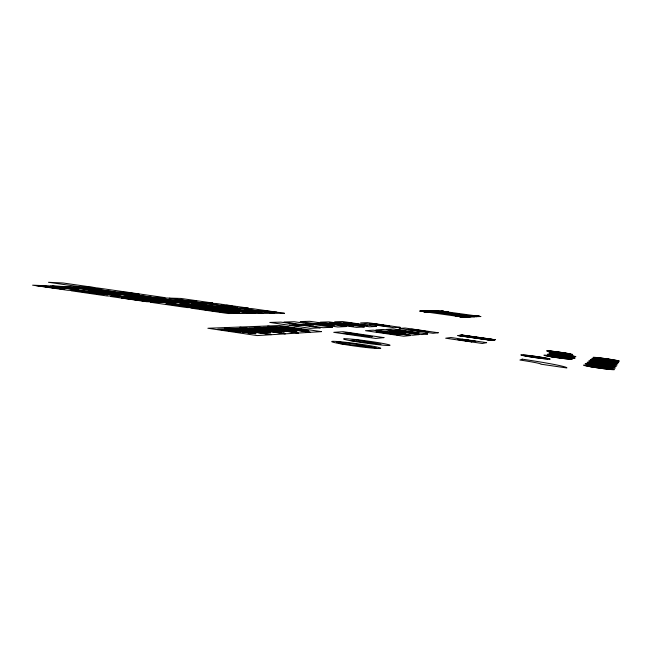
<?xml version="1.0" encoding="UTF-8"?>
<svg xmlns="http://www.w3.org/2000/svg" width="652" height="652" viewBox="0 0 652 652"><rect width="100%" height="100%" fill="white"/><g stroke="black" fill="none" stroke-linecap="round" stroke-linejoin="round"><path stroke-width="0.98" d="M208.738 310.148L218.779 311.566L200.05 309.048L205.502 309.081L221.892 311.354L208.534 309.724M359.977 335.413L372.186 336.725L348.771 332.846L342.756 333.27L360.116 335.201L346.359 333.017M174.679 304.932L184.565 306.326L166.056 303.84L171.859 303.938L188.037 306.114L181.981 305.446M564.135 355.161L560.149 354.631L563.352 355.055M287.842 328.6L288.575 328.233L286 328.355M557.762 355.894L553.263 355.218L563.63 356.587M275.168 329.203L276.024 328.812L273.253 328.942M186.505 306.595C190.302 306.978 178.436 305.177 176.855 305.046M261.566 329.847L262.56 329.439L259.586 329.578M246.937 330.54L248.086 330.108L244.891 330.254M130.392 299.048L125.029 298.062L140.156 300.458L121.639 297.98L127.979 298.143L144.157 300.319L137.988 299.643M231.158 331.289L232.487 330.833L229.031 330.996M389.709 326.277L374.818 323.857L369.798 324.085L389.709 326.277L381.224 325.177L382.545 325.364L381.901 325.397M480.459 316.546L476.979 316.057M480.011 316.497L479.196 316.326M87.286 292.267L82.225 291.33L96.789 293.636L78.623 291.2L85.363 291.436L101.231 293.579L95.062 292.895M474.843 316.424L479.595 316.432L475.552 316.538M474.493 316.725L471.363 316.269M474.037 316.668L473.205 316.497M557.281 356.905L553.817 356.351L561.405 357.744L553.687 357.035L554.746 356.725L551.779 356.163L554.387 356.579M467.989 316.921L462.04 316.098M467.508 316.864L466.18 316.619M488.063 339.937L491.901 339.26M484.664 339.447L488.576 338.787M481.274 338.967L485.267 338.315M477.883 338.486L481.95 337.842M427.908 331.754L412.643 329.26L408.282 329.586L427.908 331.754L419.88 330.605M474.501 337.997L478.649 337.369M44.23 286.562L39.373 285.649L53.66 287.923L35.493 285.486L42.747 285.796L58.607 287.931L45.012 286.326M471.119 337.516L475.349 336.897M467.745 337.035L472.048 336.424M464.371 336.554L468.755 335.959M461.005 336.073L465.463 335.487M608.194 359.407C611.796 359.301 601.103 358.633 609.555 359.619M370.874 342.879L372.145 342.732M441.241 311.754L440.785 311.697M442.781 311.338L437.704 311.265L438.943 311.477M436.824 311.151L441.583 311.811M437.247 311.607L432.496 311.542L433.295 311.705M436.343 311.11L439.676 311.591M435.544 311.33L430.108 311.257L431.249 311.477M429.171 311.151L430.296 311.354M429.391 311.615L424.289 311.542L425.463 311.77M418.331 333.115L418.877 333.058L398.568 330.214M428.69 311.094L435.968 312.096M416.571 332.862L415.894 332.919L417.655 333.172L395.903 330.409M423.474 311.534L421.803 311.24L429.652 311.64M404.297 333.196L404.786 333.148L400.98 333.066L402.806 333.327L402.308 333.368L389.488 331.526L393.115 331.249L405.764 333.066L402.969 332.887M420.312 311.061L426.84 311.966M420.825 311.143L428.429 312.194M420.238 330.882L420.801 330.833L419.456 330.637L421.257 330.491M417.06 330.841L418.902 330.686M416.889 330.401L420.597 330.393M403.115 331.868L406.367 331.998L404.599 331.746L405.161 331.697M407.37 331.518L410.279 331.672L408.535 331.42L409.35 331.355M416.383 330.743L418.225 330.588L409.758 329.472M393.971 330.556L400.434 330.075M560.557 356.171L564.542 356.571M608.683 359.439L613.548 360.222L599.212 358.323L606.833 359.187M378.592 324.924L380.988 325.063M377.777 325.226L379.358 325.144M379.488 325.136L379.92 325.112L371.428 324.011M382.659 324.973L373.099 323.93M378.445 325.315L388.111 326.367M380.157 325.234L380.581 325.209M381.779 325.144L383.311 325.071M562.456 356.236L566.164 356.742M316.277 323.881L329.659 325.413L334.199 325.218L324.223 323.588L325.275 323.547M317.972 323.816L325.707 324.81M314.028 323.555L323.09 323.229M464.941 316.098L470.834 316.277L470.442 316.163M354.517 333.963L351.265 333.751M247.483 329.407L241.028 329.431L249.219 329.733M231.998 330.099L225.095 330.132L233.775 330.434M261.859 328.771L255.804 328.779L263.547 329.073M428.022 311.42L422.822 311.379L427.671 311.363M435.927 311.42L431.062 311.371L436.563 311.501M444.68 311.632L439.106 311.444L439.864 311.591M231.427 311.403L232.976 311.403M428.372 311.477L423.816 311.493L424.468 311.648M436.269 311.477L431.559 311.444L433.645 311.762M443.499 311.485L439.538 311.485L440.499 311.648M287.719 327.614L282.365 327.614L289.325 327.899M275.234 328.176L269.553 328.176L276.88 328.469M434.509 311.085L428.062 311.077L469.742 316.864L475.006 316.709L433.882 311.085M221.501 305.617L221.957 305.601L220.743 305.226L235.453 307.092L226.578 305.307L231.949 305.755M198.33 306.367L199.993 306.383M157.303 300.857L159.112 300.898M185.355 300.425L196.611 300.694M469.921 316.79L468.666 316.636M460.524 316.603L464.664 316.513L463.784 316.334M470.279 316.856L467.631 316.481M461.649 316.79L466.107 316.685L464.746 316.448M462.398 316.913L466.742 316.717M463.45 317.059L461.396 316.766M466.726 316.301L470.377 316.22L469.513 316.049M476.172 316.611L472.847 316.114M467.451 316.416L471.298 316.334L469.978 316.106M476.531 316.668L471.803 315.992M459.521 316.456L463.702 316.399L462.822 316.22M474.656 316.375L478.266 316.277L477.867 316.163M475.202 316.481L479.155 316.383L478.307 316.22M463.034 339.847L464.542 339.765L461.975 339.317C478.462 341.95 445.764 337.663 462.431 340.458L459.578 339.782L462.366 339.912M111.761 293.848L113.709 293.913M610.06 359.814L610.394 359.741M70.188 288.257L72.282 288.347M425.919 311.069L428.943 311.485M436.604 311.534L438.576 311.754M422.472 311.411L421.306 311.183L427.28 311.265M441.176 311.102L480.931 316.538L476.025 316.676L435.748 311.094L443.115 311.395M441.502 311.159L443.686 311.469M442.944 311.379L438.617 311.371L439.399 311.534M565.708 355.185L562.929 354.802L566.083 355.283M608.944 359.692L613.671 360.442L606.979 359.456M460.149 316.546L464.183 316.456L463.303 316.277M460.899 316.668L465.145 316.57L462.455 316.163M462.023 316.856L466.587 316.742L465.699 316.562M467.818 316.481L471.763 316.391L470.899 316.22M468.177 316.538L471.901 316.367M468.91 316.66L473.148 316.554L472.284 316.383M469.269 316.717L473.605 316.611L472.741 316.44M473.083 316.13L476.482 316.057L475.642 315.894M473.433 316.187L476.93 316.114L476.09 315.951M473.784 316.244L478.707 316.326M474.134 316.301L477.5 316.147M442.455 311.281L437.264 311.224L438.022 311.363M444.444 311.607L440.271 311.607M565.692 355.03L569.987 355.666L567.395 355.332M561.535 354.704L557.256 353.849L563.491 354.981M463.148 317.043L458.389 316.334M467.207 316.399L472.684 316.497L467.826 315.796M434.175 311.11L437.549 311.591M426.93 311.208L428.592 311.46M466.172 316.244L467.574 316.456M458.821 316.383L465.3 316.546M459.945 316.546L461.771 316.831M434.428 311.134L437.802 311.664M426.489 311.118L428.209 311.379M428.242 311.403L429.97 311.672L428.079 311.297M443.018 311.363L445.324 311.705M459.195 316.448L460.695 316.676M460.695 316.693L462.578 316.986M472.203 316.041L475.732 316.595M428.918 311.501L430.344 311.713M466.905 316.367L465.398 316.155M466.905 316.383L469.448 316.782M560.63 356.041L557.411 355.576L561.176 356.09M441.991 311.175L445.715 311.746M442.317 311.232L444.99 311.648M434.729 311.167L436.799 311.485L429.627 311.2L430.776 311.42M436.775 311.501L438.16 311.705M248.078 310.254L256.912 311.143L244.736 310.246L252.666 311.248L247.149 310.254M562.709 356.22L563.181 356.277L559.449 355.674L563.996 356.391M94.964 288.396L99.699 288.73L85.632 287.589L100.538 289.162L91.524 287.956M128.974 292.984L138.257 293.897L124.744 292.829L132.641 293.808L127.792 292.935M181.003 300.817L190.123 301.754L177.132 300.735L185.086 301.713L179.919 300.792M427.19 311.191L429.366 311.534M429.293 311.542L430.768 311.762M469.09 316.742L465.756 316.212L467.712 316.57M462.195 316.937L459.782 316.587M472.513 316.106L475.389 316.562M182.373 300.996L191.558 302.226L185.836 301.436M222.854 306.44L232.055 307.671L221.493 306.261M249.455 310.433L258.738 311.68L252.927 310.874M554.281 357.027L551.502 356.636L554.151 356.888M442.724 311.265L446.62 311.86M445.381 311.697L446.155 311.803M435.503 311.248L439.163 311.819M435.838 311.306L439.505 311.876L436.938 311.436M471.363 315.943L473.922 316.342M473.833 316.342L474.99 316.513M427.614 311.24L430.181 311.648M430.067 311.648L431.241 311.819M466.392 316.334L468.674 316.693M457.908 316.277L459.888 316.579M130.319 293.155L139.349 294.362L133.741 293.596M443.164 311.314L445.618 311.697M470.891 315.878L472.773 316.171M472.651 316.163L474.542 316.456M429.831 311.591L432.276 311.949M464.444 316.041L465.3 316.163M465.169 316.155L468.209 316.636M458.283 316.334L457.394 316.212L460.222 316.701M458.144 316.334L461.282 316.831M309.415 324.403L310.58 324.5L308.217 324.191L309.733 324.533L308.567 324.435M308.535 324.321L305.641 324.28L307.125 324.435M307.679 324.354L308.885 324.566L307.711 324.468M443.629 311.371L444.452 311.493M444.289 311.485L447.109 311.925M436.432 311.371L437.622 311.542M440.018 311.941L437.459 311.534L441.078 312.08M470.385 315.812L473.711 316.342M474.069 316.399L469.864 315.747M428.584 311.363L431.917 311.892M463.922 315.967L465.895 316.277M456.856 316.138L459.089 316.546M458.348 316.391L460.768 316.766M46.642 286.75L60.669 288.812L40.636 285.706M89.593 292.438L103.749 294.517L83.399 291.371M132.633 299.211L147.205 301.354L126.138 298.094M210.832 310.254L225.837 312.455L203.913 309.072M557.232 354.117L558.039 354.207L557.175 354.036M560.427 356.057L560.842 356.114M293.865 328.852L308.787 330.808L283.506 326.513L276.049 326.823L295.438 329.399L281.354 326.603M281.509 329.456L296.953 331.477L296.505 330.971L270.987 327.027L263 327.353L283.066 330.018L268.681 327.125M268.257 330.108L284.272 332.202L283.897 331.664L257.581 327.581L249.007 327.932L269.806 330.694L255.103 327.679M254.019 330.8L270.645 332.968L270.352 332.414L243.18 328.168L233.962 328.551L255.543 331.412L240.523 328.282M238.673 331.55L255.951 333.808L255.755 333.221L227.678 328.804L217.735 329.211L240.164 332.194L224.818 328.926M444.118 311.436L446.286 311.77M446.107 311.762L447.614 311.99M439.334 311.827L440.54 312.006M463.376 315.902L465.006 316.147M429.114 311.428L432.822 312.023M464.827 316.138L467.191 316.505M456.294 316.065L457.598 316.261M602.187 358.6L598.316 358.005L602.725 358.633M444.623 311.501L448.136 312.063M469.334 315.674L472.333 316.147M472.154 316.13L473.034 316.261M462.83 315.821L463.743 315.959M429.652 311.501L431.111 311.713M463.556 315.943L466.653 316.432M430.002 311.558L433.368 312.096M87.8 291.99L107.637 294.769L96.276 293.253M53.391 287.573L64.76 289.089L51.402 287.19M174.703 304.549L195.095 307.402L170.172 303.905M130.653 298.73L150.954 301.574L139.381 300.034M217.54 311.069L229.235 312.626L215.136 310.621M455.715 315.992L459.66 316.619M607.591 359.594L605.757 359.342L607.99 359.676M445.137 311.575L448.649 312.129M468.796 315.601L470.736 315.902M470.557 315.886L472.504 316.187M437.997 311.575L441.608 312.153M462.276 315.747L466.098 316.359M430.907 311.689L433.922 312.178M455.145 315.91L458.715 316.481M225.51 306.611L217.955 306.212L225.845 307.19L220.498 306.244M558.014 354.06L555.594 353.946L558.202 354.134M435.552 312.055L463.001 315.87M431.811 311.827L462.879 316.147M309.961 324.321L313.718 324.802L306.742 325.079L302.145 324.411L303.653 324.566M309.105 324.354L309.692 324.337M308.257 324.386L308.836 324.37M307.402 324.419L307.988 324.403M304.802 324.517L306.301 324.672L303.025 324.378L304.525 324.533M305.674 324.484C309.561 324.998 303.677 324.011 305.38 324.443M477.5 316.057L472.993 315.503M439.236 311.575L443.89 312.145M468.633 315.87L471.461 316.22M466.783 315.649L472.447 316.359M436.506 312.169L431.151 311.501M460.483 315.861L464.86 316.391M460.002 315.804L463.474 316.269M423.384 311.575L427.932 312.129M550.288 351.583L566.352 353.457L563.238 352.976A18.884 0.709 8 0 0 553.727 351.632L549.832 351.069M474.843 315.739L479.293 316.326M473.507 315.576L474.892 315.755M443.376 312.072L438.731 311.501M471.966 316.293L467.313 315.723M461.73 335.071L494.852 339.798M461.282 335.128L494.485 339.863M460.842 335.185L494.118 339.937M460.385 335.242L493.743 340.002M459.481 335.356L493.368 340.075M459.024 335.413L492.61 340.214M458.568 335.47L492.236 340.279M458.103 335.535L491.852 340.352M411.208 329.366L419.212 330.507M418.478 330.719L426.555 331.876M131.264 293.498L137.189 294.305L134.067 293.734M224.223 306.839L230.278 307.768L226.814 307.043M250.947 310.865L257.124 311.811L253.489 311.053M88.9 287.728L98.216 289.08L95.208 288.526M183.562 301.379L189.602 302.202L186.26 301.599M461.51 315.992L465.389 316.473M422.357 311.428L425.886 311.876M346.799 322.61L363.392 325.161L344.24 322.707M119.699 293.098L112.136 292.381L116.292 292.976M198.673 304.476L191.427 303.808L195.722 304.427M233.424 309.618L226.317 308.975L230.678 309.602M81.231 287.834L73.464 287.092L77.58 287.679M158.754 298.991L151.313 298.298L155.559 298.909M474.004 315.649L478.462 316.196M438.266 311.436L442.879 311.998M558.65 356.008L562.586 356.595M430.214 311.363L435.454 312.023M430.662 311.428L434.02 311.843M461.078 315.951L465.887 316.546M422.855 311.485L427.345 312.039M276.782 330.637L272.283 329.977L281.159 331.469L280.246 331.224M345.487 342.968L339.529 342.096L336.782 342.365L342.789 343.254M262.984 331.346L258.331 330.662L267.475 332.21L266.554 331.95M478.894 316.261L474.469 315.715M472.904 316.432L468.307 315.861M437.834 311.371L442.406 311.933M434.974 311.949L432.993 311.615M463.49 316.253L466.775 316.676M90.343 288.135L93.578 288.575L92.307 288.282M179.007 305.38L186.513 306.595M213.033 310.588L221.802 311.974L217.784 311.216M91.639 292.748L99.74 294.011L96.276 293.359M134.752 299.537L143.138 300.865L139.463 300.156M48.664 287.059L56.626 288.298L53.301 287.671M183.53 305.861L191.566 307.206L183.701 306M474.901 315.78L477.965 316.163M469.212 315.984L473.303 316.489M439.741 311.583L441.974 311.868M464.436 316.383L466.294 316.619M434.525 311.884L430.605 311.33M426.375 311.892L424.811 311.615M282.658 326.554L294.427 328.38L283.196 326.53M270.083 327.068L282.202 328.958L270.653 327.043M256.603 327.622L269.105 329.586L257.214 327.597M242.128 328.217L255.03 330.254L242.788 328.184M475.3 315.845L477.419 316.114L476.531 316M226.554 328.852L239.871 330.971L227.263 328.82M424.965 311.713L423.319 311.436L423.971 311.591M422.977 311.469L422.414 311.346M305.943 330.434L293.286 328.372L302.748 330.018M294.019 331.094L280.988 328.95L290.71 330.662M303.946 324.606L311.428 324.468L309.423 324.24M281.224 331.803L267.817 329.578L277.801 331.355M267.483 332.561L253.661 330.246L263.921 332.096M432.341 311.591L432.814 311.648M252.666 333.376L238.412 330.971L248.966 332.895M558.797 355.91L554.933 355.299L559.416 356.033M563.206 355.177L567.566 355.796L565.602 355.454M601.877 358.624L602.652 358.804M555.537 357.247L553.98 357.011M276.089 312.088L276.603 312.324L262.577 310.474L271.949 312.332L270.661 312.284L257.744 310.458L266.692 312.104M475.683 341.363L469.032 341.143L471.942 341.819L467.207 340.882L473.882 341.11L471.29 340.654L475.683 341.363M471.005 340.694L464.297 340.458L467.182 341.143L462.48 340.197L469.204 340.434L466.628 339.985L471.005 340.694M301.281 325.487L294.932 325.739L289.504 324.965L295.918 324.704L301.281 325.487M366.905 325.625L343.465 322.732L347.557 322.585L366.905 325.625M522.228 359.17L519.946 360.034A23.236 1.108 8.1 0 1 540.834 364.183L566.832 367.972A49.275 2.347 8.1 0 0 522.228 359.17M486.628 342.642L482.317 343.474L445.683 338.209L450.899 337.524L486.628 342.642M495.218 339.733L491.469 340.425L457.639 335.593L462.178 335.022L495.218 339.733M360.996 345.821L359.733 345.967L376.098 347.826C363.971 346.448 352.227 341.844 340.042 343.539L360.996 345.821M427.655 333.979L421.877 334.566L386.212 329.439L392.863 328.991L427.655 333.979M410.418 335.535L403.71 336.212L365.479 330.694L373.18 330.173L410.418 335.535M418.975 334.606L412.757 335.226L375.902 329.92L383.05 329.439L418.975 334.606M438.226 332.756L433.001 333.286L399.114 328.437L405.112 328.029L438.226 332.756M383.93 337.622L375.699 338.437L333.751 332.324L343.172 331.705L383.93 337.622M356.505 339.871L349.994 340.499L380.947 344.207L356.505 339.871M398.054 334.826L376.033 331.729L379.122 331.501L400.89 334.566L396.147 334.549L398.054 334.826M400.149 327.32L394.036 327.712L360.637 322.927L367.516 322.658L400.149 327.32M271.313 334.712L257.173 335.584L207.882 328.258L223.644 327.663L271.313 334.712M285.217 333.857L272.128 334.663L224.557 327.63L239.17 327.076L285.217 333.857M298.135 333.066L285.975 333.808L240.009 327.043L253.595 326.53L298.135 333.066M310.173 332.324L298.844 333.017L254.386 326.497L267.043 326.016L310.173 332.324M321.403 331.632L310.825 332.284L267.776 325.984L279.602 325.535L321.403 331.632M376.53 326.416L369.513 326.799L334.712 321.803L342.553 321.55L376.53 326.416M364.248 326.954L356.595 327.369L320.385 322.153L328.934 321.876L364.248 326.954M320.303 327.842L310.319 328.339L269.789 322.438L280.89 322.121L320.303 327.842M332.308 327.247L323.042 327.703L283.938 322.031L294.231 321.738L332.308 327.247M346.155 326.554L337.695 326.978L300.23 321.566L309.635 321.289L346.155 326.554M329.333 325.014L321.64 324.028L329.333 325.014M331.428 324.924L323.783 323.938L331.428 324.924M334.574 322.993L329.048 323.196L353.612 326.212L334.574 322.993M321.517 323.685L320.156 323.734L327.842 324.72L321.517 323.685M323.653 323.604L322.308 323.661L329.945 324.639L323.653 323.604M468.543 316.905L462.863 317.076L419.652 311.061L426.587 311.069L468.543 316.905M239.92 313.482L228.265 313.539L190.849 308.119L203.448 308.209L239.92 313.482M252.022 313.425L241.053 313.482L204.671 308.217L216.537 308.306L252.022 313.425M263.432 313.376L253.09 313.425L217.695 308.315L228.876 308.404L263.432 313.376M274.199 313.319L264.435 313.368L229.969 308.412L240.539 308.486L274.199 313.319M284.378 313.27L275.144 313.319L241.566 308.494L251.558 308.567L284.378 313.27M244.027 311.46L242.707 311.46L255.25 312.952L236.13 309.635L227.898 309.594L244.027 311.46M221.541 309.366L213.815 309.325L239.626 312.487L221.541 309.366M199.83 307.687L187.132 307.581L150.319 302.243L163.937 302.495L199.83 307.687M213.017 307.801L201.06 307.695L165.258 302.52L178.077 302.756L213.017 307.801M225.453 307.907L214.182 307.809L179.324 302.781L191.419 303.009L225.453 307.907M237.198 308.005L226.546 307.915L192.593 303.033L204.019 303.245L237.198 308.005M248.306 308.103L238.233 308.013L205.127 303.262L215.951 303.465L248.306 308.103M208.893 306.261L207.475 306.244L220.017 307.736L201.574 304.525L192.739 304.386L208.893 306.261M188.982 304.411L180.759 304.288L206.448 307.442L188.982 304.411M160.376 301.982L146.667 301.713L110.449 296.464L125.037 296.872L160.376 301.982M174.606 302.259L161.704 302.006L126.455 296.913L140.196 297.296L174.606 302.259M188.037 302.52L175.861 302.283L141.533 297.336L154.508 297.695L188.037 302.52M200.726 302.772L189.219 302.544L155.763 297.728L168.029 298.078L200.726 302.772M212.731 303.009L201.843 302.789L169.218 298.111L180.832 298.437L212.731 303.009M168.632 300.735L167.091 300.694L179.732 302.202L161.916 299.072L152.323 298.828L168.632 300.735M148.493 298.975L139.552 298.746L165.421 301.933L148.493 298.975M547.419 350.768L547.028 350.752A13.113 0.489 8 0 0 546.661 350.898L548.259 351.306A13.113 0.489 8 0 0 567.721 354.191A13.113 0.489 8 0 0 568.161 353.49A13.113 0.489 8 0 0 548.552 350.841L547.419 350.768M121.533 296.367L106.855 295.943L71.215 290.776L86.749 291.33L121.533 296.367M136.781 296.807L122.959 296.407L88.248 291.387L102.894 291.917L136.781 296.807M151.174 297.214L138.126 296.839L104.312 291.966L118.134 292.463L151.174 297.214M164.785 297.605L152.446 297.255L119.479 292.512L132.552 292.976L164.785 297.605M129.145 294.769L127.49 294.712L140.099 296.22L123.065 293.213L112.845 292.854L129.145 294.769M83.293 290.833L67.678 290.262L32.6 285.177L49.039 285.878L83.293 290.833M99.528 291.428L84.809 290.89L50.636 285.951L66.145 286.611L99.528 291.428M114.858 291.99L100.954 291.477L67.645 286.676L82.291 287.304L114.858 291.99M129.349 292.52L116.203 292.039L83.717 287.361L97.572 287.956L129.349 292.52M103.668 292.088L94.092 291.746L119.748 294.908L103.668 292.088M90.343 289.455L88.582 289.39L101.28 290.906L84.825 287.988L73.888 287.524L90.343 289.455M94.418 287.508L80.489 286.896L48.476 282.292L63.089 283.001L94.418 287.508M62.625 286.57L52.339 286.13L78.167 289.317L62.625 286.57M550.092 351.094L549.563 351.053A11.255 0.424 8 0 0 549.856 351.493L550.443 351.615A11.255 0.424 8 0 0 567.126 354.028A11.255 0.424 8 0 0 566.653 353.319A11.255 0.424 8 0 0 550.092 351.094M301.607 329.366L297.385 328.747L305.772 330.132L301.607 329.366M289.618 329.977L285.266 329.341L293.889 330.776L289.618 329.977M248.127 332.112L243.31 331.395L252.732 333.009L248.127 332.112M527.207 356.375A14.939 0.644 8.1 0 0 550.231 359.138A14.939 0.644 8.1 0 0 529 355.511A14.939 0.644 8.1 0 0 527.207 356.375M528.356 356.457A12.828 0.554 8.1 0 0 548.136 358.828A12.828 0.554 8.1 0 0 529.921 355.715A12.828 0.554 8.1 0 0 528.356 356.457M553.768 355.633A13.945 0.554 8.1 0 0 575.072 358.209A13.945 0.554 8.1 0 0 555.015 354.843A13.945 0.554 8.1 0 0 553.768 355.633M554.811 355.715A11.972 0.473 8.1 0 0 573.116 357.932A11.972 0.473 8.1 0 0 555.903 355.038A11.972 0.473 8.1 0 0 554.811 355.715M551.519 356.725A12.274 0.497 8.1 0 0 570.304 358.991A12.274 0.497 8.1 0 0 552.684 356.016A12.274 0.497 8.1 0 0 551.519 356.725M550.451 356.644A14.295 0.579 8.1 0 0 572.309 359.276A14.295 0.579 8.1 0 0 551.771 355.813A14.295 0.579 8.1 0 0 550.451 356.644M556.197 354.289A11.638 0.448 8.1 0 0 573.988 356.448A11.638 0.448 8.1 0 0 557.248 353.653A11.638 0.448 8.1 0 0 556.197 354.289M555.186 354.215A13.553 0.522 8.1 0 0 575.887 356.717A13.553 0.522 8.1 0 0 556.384 353.465A13.553 0.522 8.1 0 0 555.186 354.215M599.424 358.681A13.293 0.489 8.1 0 0 619.4 361.11A13.293 0.489 8.1 0 0 599.897 357.891A13.293 0.489 8.1 0 0 599.424 358.681M600.37 358.755A11.418 0.424 8.1 0 0 617.534 360.841A11.418 0.424 8.1 0 0 600.794 358.078A11.418 0.424 8.1 0 0 600.37 358.755M598.194 359.871A13.627 0.522 8.1 0 0 618.666 362.349A13.627 0.522 8.1 0 0 598.683 359.032A13.627 0.522 8.1 0 0 598.194 359.871M599.164 359.945A11.695 0.448 8.1 0 0 616.751 362.072A11.695 0.448 8.1 0 0 599.612 359.228A11.695 0.448 8.1 0 0 599.164 359.945M597.892 361.192A11.997 0.465 8.1 0 0 615.936 363.376A11.997 0.465 8.1 0 0 598.365 360.442A11.997 0.465 8.1 0 0 597.892 361.192M596.898 361.118A13.969 0.546 8.1 0 0 617.9 363.653A13.969 0.546 8.1 0 0 597.411 360.238A13.969 0.546 8.1 0 0 596.898 361.118M596.547 362.504A12.306 0.489 8.1 0 0 615.072 364.737A12.306 0.489 8.1 0 0 597.053 361.713A12.306 0.489 8.1 0 0 596.547 362.504M595.529 362.43A14.336 0.57 8.1 0 0 617.094 365.03A14.336 0.57 8.1 0 0 596.075 361.51A14.336 0.57 8.1 0 0 595.529 362.43M594.094 363.816A14.719 0.603 8.2 0 0 616.238 366.473A14.719 0.603 8.2 0 0 594.673 362.846A14.719 0.603 8.2 0 0 594.094 363.816M595.137 363.889A12.641 0.522 8.2 0 0 614.168 366.179A12.641 0.522 8.2 0 0 595.667 363.058A12.641 0.522 8.2 0 0 595.137 363.889M592.578 365.283A15.126 0.636 8.2 0 0 615.333 368.005A15.126 0.636 8.2 0 0 593.181 364.248A15.126 0.636 8.2 0 0 592.578 365.283M593.654 365.356A12.991 0.546 8.2 0 0 613.206 367.695A12.991 0.546 8.2 0 0 594.208 364.476A12.991 0.546 8.2 0 0 593.654 365.356M590.973 366.832A15.558 0.676 8.2 0 0 614.38 369.619A15.558 0.676 8.2 0 0 591.617 365.739A15.558 0.676 8.2 0 0 590.973 366.832M592.073 366.905A13.358 0.579 8.2 0 0 612.195 369.301A13.358 0.579 8.2 0 0 592.668 365.968A13.358 0.579 8.2 0 0 592.073 366.905M354.142 341.355A23.415 1.165 7.8 0 0 390.026 345.315A23.415 1.165 7.8 0 0 356.416 339.627A23.415 1.165 7.8 0 0 354.142 341.355M342.528 344.158A24.866 1.32 7.8 0 0 380.76 348.331A24.866 1.32 7.8 0 0 345.234 342.235A24.866 1.32 7.8 0 0 342.528 344.158"/></g></svg>
